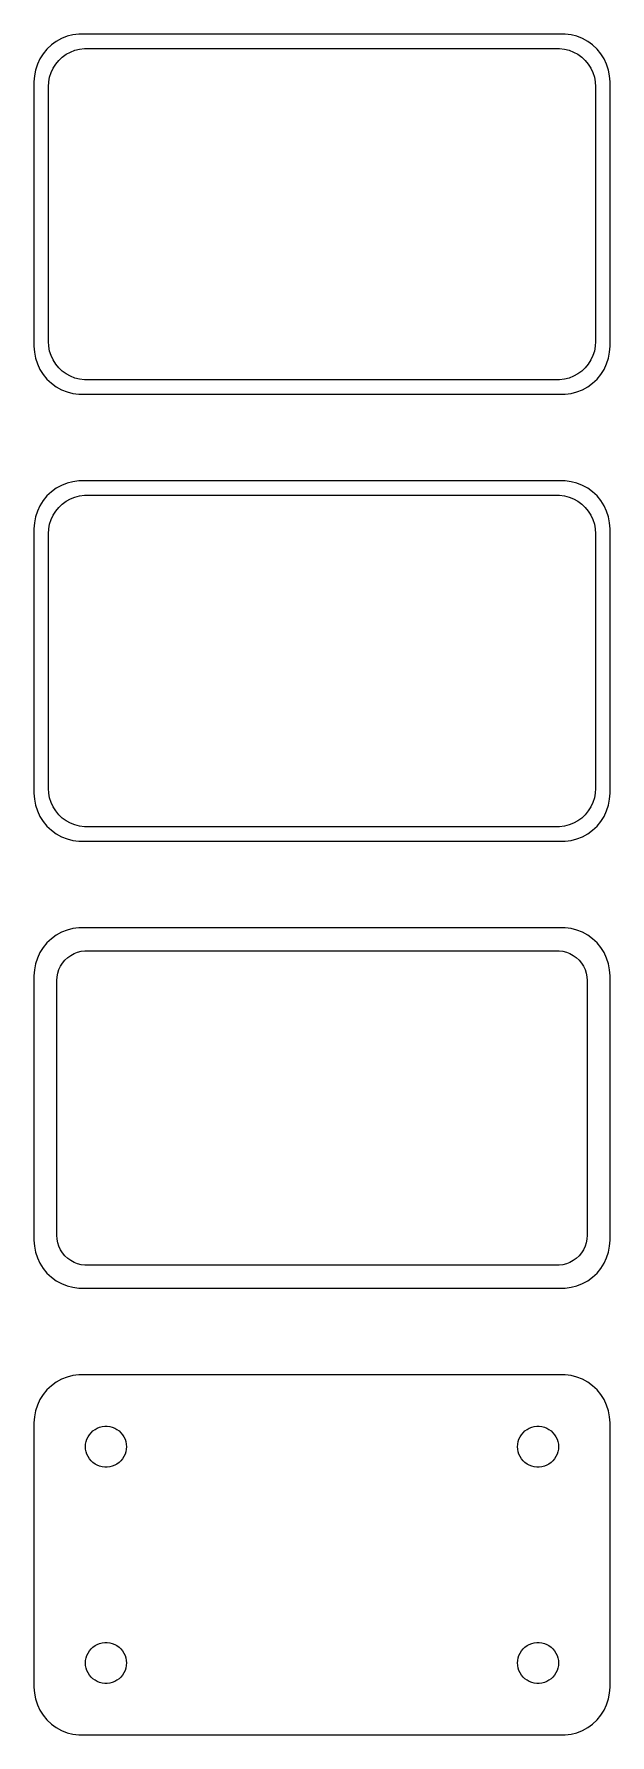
# Model space of a CAD drawing. Header units: metres. Extents: x -30 to 30, y 167 to 344.
import ezdxf

# ---------------------------------------------------------------- set-up
doc = ezdxf.new("R2010")
doc.units = ezdxf.units.M

msp = doc.modelspace()

# ---------------------------------------------------------------- linework, layer by layer
for p, q in [((-27.6791, 343.472), (-28.1871, 343.103)), ((-27.1289, 343.774), (-27.6791, 343.472)), ((-26.5451, 344.005), (-27.1289, 343.774)), ((-25.9369, 344.161), (-26.5451, 344.005)), ((-25.3139, 344.24), (-25.9369, 344.161)), ((25.3139, 344.24), (-25.3139, 344.24)), ((25.9369, 344.161), (25.3139, 344.24)), ((26.5451, 344.005), (25.9369, 344.161)), ((27.1289, 343.774), (26.5451, 344.005)), ((27.6791, 343.472), (27.1289, 343.774)), ((28.1871, 343.103), (27.6791, 343.472)), ((-29.3815, 341.659), (-29.6489, 341.091)), ((-29.0451, 342.189), (-29.3815, 341.659)), ((-28.6448, 342.673), (-29.0451, 342.189)), ((-28.1871, 343.103), (-28.6448, 342.673)), ((-27.4159, 341.488), (-27.0497, 341.832)), ((-27.0497, 341.832), (-26.6433, 342.127)), ((-26.6433, 342.127), (-26.2031, 342.369)), ((-26.2031, 342.369), (-25.7361, 342.554)), ((-25.7361, 342.554), (-25.2495, 342.679)), ((-25.2495, 342.679), (-24.7512, 342.742)), ((-24.7512, 342.742), (24.7512, 342.742)), ((24.7512, 342.742), (25.2495, 342.679)), ((25.2495, 342.679), (25.7361, 342.554)), ((25.7361, 342.554), (26.2031, 342.369)), ((26.2031, 342.369), (26.6433, 342.127)), ((26.6433, 342.127), (27.0497, 341.832)), ((27.0497, 341.832), (27.4159, 341.488)), ((28.6448, 342.673), (28.1871, 343.103)), ((29.0451, 342.189), (28.6448, 342.673)), ((29.3815, 341.659), (29.0451, 342.189)), ((29.6489, 341.091), (29.3815, 341.659)), ((-29.9606, 339.877), (-30, 339.25)), ((-29.8429, 340.493), (-29.9606, 339.877)), ((-29.6489, 341.091), (-29.8429, 340.493)), ((-28.3743, 339.745), (-28.2191, 340.222)), ((-28.2191, 340.222), (-28.0052, 340.677)), ((-28.0052, 340.677), (-27.7361, 341.101)), ((-27.7361, 341.101), (-27.4159, 341.488)), ((27.4159, 341.488), (27.7361, 341.101)), ((27.7361, 341.101), (28.0052, 340.677)), ((28.0052, 340.677), (28.2191, 340.222)), ((28.2191, 340.222), (28.3743, 339.745)), ((29.8429, 340.493), (29.6489, 341.091)), ((29.9606, 339.877), (29.8429, 340.493)), ((30, 339.25), (29.9606, 339.877)), ((-30, 339.25), (-30, 311.75)), ((-28.5, 338.75), (-28.4684, 339.251)), ((-28.5, 312.25), (-28.5, 338.75)), ((-28.4684, 339.251), (-28.3743, 339.745)), ((28.3743, 339.745), (28.4684, 339.251)), ((28.4684, 339.251), (28.5, 338.75)), ((28.5, 338.75), (28.5, 312.25)), ((30, 311.75), (30, 339.25)), ((-30, 311.75), (-29.9606, 311.123)), ((-28.4684, 311.749), (-28.5, 312.25)), ((-28.3743, 311.255), (-28.4684, 311.749)), ((28.4684, 311.749), (28.3743, 311.255)), ((28.5, 312.25), (28.4684, 311.749)), ((29.9606, 311.123), (30, 311.75)), ((-29.9606, 311.123), (-29.8429, 310.507)), ((-29.8429, 310.507), (-29.6489, 309.909)), ((-29.6489, 309.909), (-29.3815, 309.341)), ((-28.2191, 310.778), (-28.3743, 311.255)), ((-28.0052, 310.323), (-28.2191, 310.778)), ((-27.7361, 309.899), (-28.0052, 310.323)), ((-27.4159, 309.512), (-27.7361, 309.899)), ((27.7361, 309.899), (27.4159, 309.512)), ((28.0052, 310.323), (27.7361, 309.899)), ((28.2191, 310.778), (28.0052, 310.323)), ((28.3743, 311.255), (28.2191, 310.778)), ((29.3815, 309.341), (29.6489, 309.909)), ((29.6489, 309.909), (29.8429, 310.507)), ((29.8429, 310.507), (29.9606, 311.123)), ((-29.3815, 309.341), (-29.0451, 308.811)), ((-29.0451, 308.811), (-28.6448, 308.327)), ((-28.6448, 308.327), (-28.1871, 307.897)), ((-27.0497, 309.168), (-27.4159, 309.512)), ((-26.6433, 308.873), (-27.0497, 309.168)), ((-26.2031, 308.631), (-26.6433, 308.873)), ((-25.7361, 308.446), (-26.2031, 308.631)), ((-25.2495, 308.321), (-25.7361, 308.446)), ((-24.7512, 308.258), (-25.2495, 308.321)), ((24.7512, 308.258), (-24.7512, 308.258)), ((25.2495, 308.321), (24.7512, 308.258)), ((25.7361, 308.446), (25.2495, 308.321)), ((26.2031, 308.631), (25.7361, 308.446)), ((26.6433, 308.873), (26.2031, 308.631)), ((27.0497, 309.168), (26.6433, 308.873)), ((27.4159, 309.512), (27.0497, 309.168)), ((28.1871, 307.897), (28.6448, 308.327)), ((28.6448, 308.327), (29.0451, 308.811)), ((29.0451, 308.811), (29.3815, 309.341)), ((-28.1871, 307.897), (-27.6791, 307.528)), ((-27.6791, 307.528), (-27.1289, 307.226)), ((-27.1289, 307.226), (-26.5451, 306.995)), ((-26.5451, 306.995), (-25.9369, 306.839)), ((-25.9369, 306.839), (-25.3139, 306.76)), ((-25.3139, 306.76), (25.3139, 306.76)), ((25.3139, 306.76), (25.9369, 306.839)), ((25.9369, 306.839), (26.5451, 306.995)), ((26.5451, 306.995), (27.1289, 307.226)), ((27.1289, 307.226), (27.6791, 307.528)), ((27.6791, 307.528), (28.1871, 307.897)), ((-26.5451, 297.505), (-27.1289, 297.274)), ((-25.9369, 297.661), (-26.5451, 297.505)), ((-25.3139, 297.74), (-25.9369, 297.661)), ((25.3139, 297.74), (-25.3139, 297.74)), ((25.9369, 297.661), (25.3139, 297.74)), ((26.5451, 297.505), (25.9369, 297.661)), ((27.1289, 297.274), (26.5451, 297.505)), ((-29.0451, 295.689), (-29.3815, 295.159)), ((-28.6448, 296.173), (-29.0451, 295.689)), ((-28.1871, 296.603), (-28.6448, 296.173)), ((-27.6791, 296.972), (-28.1871, 296.603)), ((-27.1289, 297.274), (-27.6791, 296.972)), ((-27.0497, 295.332), (-26.6433, 295.627)), ((-26.6433, 295.627), (-26.2031, 295.869)), ((-26.2031, 295.869), (-25.7361, 296.054)), ((-25.7361, 296.054), (-25.2495, 296.179)), ((-25.2495, 296.179), (-24.7512, 296.242)), ((-24.7512, 296.242), (24.7512, 296.242)), ((24.7512, 296.242), (25.2495, 296.179)), ((25.2495, 296.179), (25.7361, 296.054)), ((25.7361, 296.054), (26.2031, 295.869)), ((26.2031, 295.869), (26.6433, 295.627)), ((26.6433, 295.627), (27.0497, 295.332)), ((27.6791, 296.972), (27.1289, 297.274)), ((28.1871, 296.603), (27.6791, 296.972)), ((28.6448, 296.173), (28.1871, 296.603)), ((29.0451, 295.689), (28.6448, 296.173)), ((29.3815, 295.159), (29.0451, 295.689)), ((-29.8429, 293.993), (-29.9606, 293.377)), ((-29.6489, 294.591), (-29.8429, 293.993)), ((-29.3815, 295.159), (-29.6489, 294.591)), ((-28.2191, 293.722), (-28.0052, 294.177)), ((-28.0052, 294.177), (-27.7361, 294.601)), ((-27.7361, 294.601), (-27.4159, 294.988)), ((-27.4159, 294.988), (-27.0497, 295.332)), ((27.0497, 295.332), (27.4159, 294.988)), ((27.4159, 294.988), (27.7361, 294.601)), ((27.7361, 294.601), (28.0052, 294.177)), ((28.0052, 294.177), (28.2191, 293.722)), ((29.6489, 294.591), (29.3815, 295.159)), ((29.8429, 293.993), (29.6489, 294.591)), ((29.9606, 293.377), (29.8429, 293.993)), ((-29.9606, 293.377), (-30, 292.75)), ((-30, 292.75), (-30, 265.25)), ((-28.5, 292.25), (-28.4684, 292.751)), ((-28.5, 265.75), (-28.5, 292.25)), ((-28.4684, 292.751), (-28.3743, 293.245)), ((-28.3743, 293.245), (-28.2191, 293.722)), ((28.2191, 293.722), (28.3743, 293.245)), ((28.3743, 293.245), (28.4684, 292.751)), ((28.4684, 292.751), (28.5, 292.25)), ((28.5, 292.25), (28.5, 265.75)), ((30, 292.75), (29.9606, 293.377)), ((30, 265.25), (30, 292.75)), ((-28.4684, 265.249), (-28.5, 265.75)), ((28.5, 265.75), (28.4684, 265.249)), ((-30, 265.25), (-29.9606, 264.623)), ((-29.9606, 264.623), (-29.8429, 264.007)), ((-29.8429, 264.007), (-29.6489, 263.409)), ((-28.3743, 264.755), (-28.4684, 265.249)), ((-28.2191, 264.278), (-28.3743, 264.755)), ((-28.0052, 263.823), (-28.2191, 264.278)), ((-27.7361, 263.399), (-28.0052, 263.823)), ((28.0052, 263.823), (27.7361, 263.399)), ((28.2191, 264.278), (28.0052, 263.823)), ((28.3743, 264.755), (28.2191, 264.278)), ((28.4684, 265.249), (28.3743, 264.755)), ((29.6489, 263.409), (29.8429, 264.007)), ((29.8429, 264.007), (29.9606, 264.623)), ((29.9606, 264.623), (30, 265.25)), ((-29.6489, 263.409), (-29.3815, 262.841)), ((-29.3815, 262.841), (-29.0451, 262.311)), ((-29.0451, 262.311), (-28.6448, 261.827)), ((-27.4159, 263.012), (-27.7361, 263.399)), ((-27.0497, 262.668), (-27.4159, 263.012)), ((-26.6433, 262.373), (-27.0497, 262.668)), ((-26.2031, 262.131), (-26.6433, 262.373)), ((-25.7361, 261.946), (-26.2031, 262.131)), ((-25.2495, 261.821), (-25.7361, 261.946)), ((25.7361, 261.946), (25.2495, 261.821)), ((26.2031, 262.131), (25.7361, 261.946)), ((26.6433, 262.373), (26.2031, 262.131)), ((27.0497, 262.668), (26.6433, 262.373)), ((27.4159, 263.012), (27.0497, 262.668)), ((27.7361, 263.399), (27.4159, 263.012)), ((28.6448, 261.827), (29.0451, 262.311)), ((29.0451, 262.311), (29.3815, 262.841)), ((29.3815, 262.841), (29.6489, 263.409)), ((-28.6448, 261.827), (-28.1871, 261.397)), ((-28.1871, 261.397), (-27.6791, 261.028)), ((-27.6791, 261.028), (-27.1289, 260.726)), ((-27.1289, 260.726), (-26.5451, 260.495)), ((-26.5451, 260.495), (-25.9369, 260.339)), ((-25.9369, 260.339), (-25.3139, 260.26)), ((-25.3139, 260.26), (25.3139, 260.26)), ((-24.7512, 261.758), (-25.2495, 261.821)), ((24.7512, 261.758), (-24.7512, 261.758)), ((25.2495, 261.821), (24.7512, 261.758)), ((25.3139, 260.26), (25.9369, 260.339)), ((25.9369, 260.339), (26.5451, 260.495)), ((26.5451, 260.495), (27.1289, 260.726)), ((27.1289, 260.726), (27.6791, 261.028)), ((27.6791, 261.028), (28.1871, 261.397)), ((28.1871, 261.397), (28.6448, 261.827)), ((-28.6448, 249.673), (-29.0451, 249.189)), ((-28.1871, 250.103), (-28.6448, 249.673)), ((-27.6791, 250.472), (-28.1871, 250.103)), ((-27.1289, 250.774), (-27.6791, 250.472)), ((-26.5451, 251.005), (-27.1289, 250.774)), ((-25.9369, 251.161), (-26.5451, 251.005)), ((-25.3139, 251.24), (-25.9369, 251.161)), ((25.3139, 251.24), (-25.3139, 251.24)), ((25.9369, 251.161), (25.3139, 251.24)), ((26.5451, 251.005), (25.9369, 251.161)), ((27.1289, 250.774), (26.5451, 251.005)), ((27.6791, 250.472), (27.1289, 250.774)), ((28.1871, 250.103), (27.6791, 250.472)), ((28.6448, 249.673), (28.1871, 250.103)), ((29.0451, 249.189), (28.6448, 249.673)), ((-29.6489, 248.091), (-29.8429, 247.493)), ((-29.3815, 248.659), (-29.6489, 248.091)), ((-29.0451, 249.189), (-29.3815, 248.659)), ((-27.0184, 247.58), (-26.7692, 247.881)), ((-26.7692, 247.881), (-26.4842, 248.149)), ((-26.4842, 248.149), (-26.168, 248.378)), ((-26.168, 248.378), (-25.8254, 248.567)), ((-25.8254, 248.567), (-25.4619, 248.711)), ((-25.4619, 248.711), (-25.0833, 248.808)), ((-25.0833, 248.808), (-24.6954, 248.857)), ((-24.6954, 248.857), (24.6954, 248.857)), ((24.6954, 248.857), (25.0833, 248.808)), ((25.0833, 248.808), (25.4619, 248.711)), ((25.4619, 248.711), (25.8254, 248.567)), ((25.8254, 248.567), (26.168, 248.378)), ((26.168, 248.378), (26.4842, 248.149)), ((26.4842, 248.149), (26.7692, 247.881)), ((26.7692, 247.881), (27.0184, 247.58)), ((29.3815, 248.659), (29.0451, 249.189)), ((29.6489, 248.091), (29.3815, 248.659)), ((29.8429, 247.493), (29.6489, 248.091)), ((-29.9606, 246.877), (-30, 246.25)), ((-30, 246.25), (-30, 218.75)), ((-29.8429, 247.493), (-29.9606, 246.877)), ((-27.6129, 245.75), (-27.5884, 246.14)), ((-27.5884, 246.14), (-27.5151, 246.524)), ((-27.5151, 246.524), (-27.3943, 246.896)), ((-27.3943, 246.896), (-27.2279, 247.25)), ((-27.2279, 247.25), (-27.0184, 247.58)), ((27.0184, 247.58), (27.2279, 247.25)), ((27.2279, 247.25), (27.3943, 246.896)), ((27.3943, 246.896), (27.5151, 246.524)), ((27.5151, 246.524), (27.5884, 246.14)), ((27.5884, 246.14), (27.6129, 245.75)), ((29.9606, 246.877), (29.8429, 247.493)), ((30, 246.25), (29.9606, 246.877)), ((30, 218.75), (30, 246.25)), ((-27.6129, 219.25), (-27.6129, 245.75)), ((27.6129, 245.75), (27.6129, 219.25)), ((-30, 218.75), (-29.9606, 218.123)), ((-29.9606, 218.123), (-29.8429, 217.507)), ((-27.5884, 218.86), (-27.6129, 219.25)), ((-27.5151, 218.476), (-27.5884, 218.86)), ((-27.3943, 218.104), (-27.5151, 218.476)), ((-27.2279, 217.75), (-27.3943, 218.104)), ((-27.0184, 217.42), (-27.2279, 217.75)), ((27.2279, 217.75), (27.0184, 217.42)), ((27.3943, 218.104), (27.2279, 217.75)), ((27.5151, 218.476), (27.3943, 218.104)), ((27.5884, 218.86), (27.5151, 218.476)), ((27.6129, 219.25), (27.5884, 218.86)), ((29.8429, 217.507), (29.9606, 218.123)), ((29.9606, 218.123), (30, 218.75)), ((-29.8429, 217.507), (-29.6489, 216.909)), ((-29.6489, 216.909), (-29.3815, 216.341)), ((-29.3815, 216.341), (-29.0451, 215.811)), ((-26.7692, 217.119), (-27.0184, 217.42)), ((-26.4842, 216.851), (-26.7692, 217.119)), ((-26.168, 216.622), (-26.4842, 216.851)), ((-25.8254, 216.433), (-26.168, 216.622)), ((-25.4619, 216.289), (-25.8254, 216.433)), ((-25.0833, 216.192), (-25.4619, 216.289)), ((-24.6954, 216.143), (-25.0833, 216.192)), ((24.6954, 216.143), (-24.6954, 216.143)), ((25.0833, 216.192), (24.6954, 216.143)), ((25.4619, 216.289), (25.0833, 216.192)), ((25.8254, 216.433), (25.4619, 216.289)), ((26.168, 216.622), (25.8254, 216.433)), ((26.4842, 216.851), (26.168, 216.622)), ((26.7692, 217.119), (26.4842, 216.851)), ((27.0184, 217.42), (26.7692, 217.119)), ((29.0451, 215.811), (29.3815, 216.341)), ((29.3815, 216.341), (29.6489, 216.909)), ((29.6489, 216.909), (29.8429, 217.507)), ((-29.0451, 215.811), (-28.6448, 215.327)), ((-28.6448, 215.327), (-28.1871, 214.897)), ((-28.1871, 214.897), (-27.6791, 214.528)), ((-27.6791, 214.528), (-27.1289, 214.226)), ((-27.1289, 214.226), (-26.5451, 213.995)), ((26.5451, 213.995), (27.1289, 214.226)), ((27.1289, 214.226), (27.6791, 214.528)), ((27.6791, 214.528), (28.1871, 214.897)), ((28.1871, 214.897), (28.6448, 215.327)), ((28.6448, 215.327), (29.0451, 215.811)), ((-26.5451, 213.995), (-25.9369, 213.839)), ((-25.9369, 213.839), (-25.3139, 213.76)), ((-25.3139, 213.76), (25.3139, 213.76)), ((25.3139, 213.76), (25.9369, 213.839)), ((25.9369, 213.839), (26.5451, 213.995)), ((-28.1871, 203.603), (-28.6448, 203.173)), ((-27.6791, 203.972), (-28.1871, 203.603)), ((-27.1289, 204.274), (-27.6791, 203.972)), ((-26.5451, 204.505), (-27.1289, 204.274)), ((-25.9369, 204.661), (-26.5451, 204.505)), ((-25.3139, 204.74), (-25.9369, 204.661)), ((25.3139, 204.74), (-25.3139, 204.74)), ((25.9369, 204.661), (25.3139, 204.74)), ((26.5451, 204.505), (25.9369, 204.661)), ((27.1289, 204.274), (26.5451, 204.505)), ((27.6791, 203.972), (27.1289, 204.274)), ((28.1871, 203.603), (27.6791, 203.972)), ((28.6448, 203.173), (28.1871, 203.603)), ((-29.3815, 202.159), (-29.6489, 201.591)), ((-29.0451, 202.689), (-29.3815, 202.159)), ((-28.6448, 203.173), (-29.0451, 202.689)), ((29.0451, 202.689), (28.6448, 203.173)), ((29.3815, 202.159), (29.0451, 202.689)), ((29.6489, 201.591), (29.3815, 202.159)), ((-29.9606, 200.377), (-30, 199.75)), ((-29.8429, 200.993), (-29.9606, 200.377)), ((-29.6489, 201.591), (-29.8429, 200.993)), ((29.8429, 200.993), (29.6489, 201.591)), ((29.9606, 200.377), (29.8429, 200.993)), ((30, 199.75), (29.9606, 200.377)), ((-30, 199.75), (-30, 172.25)), ((-24.4853, 198.036), (-24.3712, 198.279)), ((-24.3712, 198.279), (-24.2275, 198.505)), ((-24.2275, 198.505), (-24.0565, 198.712)), ((-24.0565, 198.712), (-23.8611, 198.895)), ((-23.8611, 198.895), (-23.6441, 199.053)), ((-23.6441, 199.053), (-23.4091, 199.182)), ((-23.4091, 199.182), (-23.1598, 199.281)), ((-23.1598, 199.281), (-22.9001, 199.347)), ((-22.9001, 199.347), (-22.6341, 199.381)), ((-22.6341, 199.381), (-22.3659, 199.381)), ((-22.3659, 199.381), (-22.0999, 199.347)), ((-22.0999, 199.347), (-21.8401, 199.281)), ((-21.8401, 199.281), (-21.5908, 199.182)), ((-21.5908, 199.182), (-21.3559, 199.053)), ((-21.3559, 199.053), (-21.1389, 198.895)), ((-21.1389, 198.895), (-20.9434, 198.712)), ((-20.9434, 198.712), (-20.7725, 198.505)), ((-20.7725, 198.505), (-20.6288, 198.279)), ((-20.6288, 198.279), (-20.5146, 198.036)), ((20.5146, 198.036), (20.6288, 198.279)), ((20.6288, 198.279), (20.7725, 198.505)), ((20.7725, 198.505), (20.9434, 198.712)), ((20.9434, 198.712), (21.1389, 198.895)), ((21.1389, 198.895), (21.3559, 199.053)), ((21.3559, 199.053), (21.5908, 199.182)), ((21.5908, 199.182), (21.8401, 199.281)), ((21.8401, 199.281), (22.0999, 199.347)), ((22.0999, 199.347), (22.3659, 199.381)), ((22.3659, 199.381), (22.6341, 199.381)), ((22.6341, 199.381), (22.9001, 199.347)), ((22.9001, 199.347), (23.1598, 199.281)), ((23.1598, 199.281), (23.4091, 199.182)), ((23.4091, 199.182), (23.6441, 199.053)), ((23.6441, 199.053), (23.8611, 198.895)), ((23.8611, 198.895), (24.0565, 198.712)), ((24.0565, 198.712), (24.2275, 198.505)), ((24.2275, 198.505), (24.3712, 198.279)), ((24.3712, 198.279), (24.4853, 198.036)), ((30, 172.25), (30, 199.75)), ((-24.6353, 197.25), (-24.6185, 197.518)), ((-24.6185, 196.982), (-24.6353, 197.25)), ((-24.6185, 197.518), (-24.5682, 197.781)), ((-24.5682, 196.719), (-24.6185, 196.982)), ((-24.5682, 197.781), (-24.4853, 198.036)), ((-24.4853, 196.464), (-24.5682, 196.719)), ((-24.3712, 196.221), (-24.4853, 196.464)), ((-20.5146, 196.464), (-20.6288, 196.221)), ((-20.5146, 198.036), (-20.4318, 197.781)), ((-20.4318, 196.719), (-20.5146, 196.464)), ((-20.4318, 197.781), (-20.3815, 197.518)), ((-20.3815, 196.982), (-20.4318, 196.719)), ((-20.3815, 197.518), (-20.3647, 197.25)), ((-20.3647, 197.25), (-20.3815, 196.982)), ((20.3647, 197.25), (20.3815, 197.518)), ((20.3815, 196.982), (20.3647, 197.25)), ((20.3815, 197.518), (20.4318, 197.781)), ((20.4318, 196.719), (20.3815, 196.982)), ((20.4318, 197.781), (20.5146, 198.036)), ((20.5146, 196.464), (20.4318, 196.719)), ((20.6288, 196.221), (20.5146, 196.464)), ((24.4853, 196.464), (24.3712, 196.221)), ((24.4853, 198.036), (24.5682, 197.781)), ((24.5682, 196.719), (24.4853, 196.464)), ((24.5682, 197.781), (24.6185, 197.518)), ((24.6185, 196.982), (24.5682, 196.719)), ((24.6185, 197.518), (24.6353, 197.25)), ((24.6353, 197.25), (24.6185, 196.982)), ((-24.2275, 195.995), (-24.3712, 196.221)), ((-24.0565, 195.788), (-24.2275, 195.995)), ((-23.8611, 195.605), (-24.0565, 195.788)), ((-23.6441, 195.447), (-23.8611, 195.605)), ((-23.4091, 195.318), (-23.6441, 195.447)), ((-23.1598, 195.219), (-23.4091, 195.318)), ((-22.9001, 195.153), (-23.1598, 195.219)), ((-22.6341, 195.119), (-22.9001, 195.153)), ((-22.3659, 195.119), (-22.6341, 195.119)), ((-22.0999, 195.153), (-22.3659, 195.119)), ((-21.8401, 195.219), (-22.0999, 195.153)), ((-21.5908, 195.318), (-21.8401, 195.219)), ((-21.3559, 195.447), (-21.5908, 195.318)), ((-21.1389, 195.605), (-21.3559, 195.447)), ((-20.9434, 195.788), (-21.1389, 195.605)), ((-20.7725, 195.995), (-20.9434, 195.788)), ((-20.6288, 196.221), (-20.7725, 195.995)), ((20.7725, 195.995), (20.6288, 196.221)), ((20.9434, 195.788), (20.7725, 195.995)), ((21.1389, 195.605), (20.9434, 195.788)), ((21.3559, 195.447), (21.1389, 195.605)), ((21.5908, 195.318), (21.3559, 195.447)), ((21.8401, 195.219), (21.5908, 195.318)), ((22.0999, 195.153), (21.8401, 195.219)), ((22.3659, 195.119), (22.0999, 195.153)), ((22.6341, 195.119), (22.3659, 195.119)), ((22.9001, 195.153), (22.6341, 195.119)), ((23.1598, 195.219), (22.9001, 195.153)), ((23.4091, 195.318), (23.1598, 195.219)), ((23.6441, 195.447), (23.4091, 195.318)), ((23.8611, 195.605), (23.6441, 195.447)), ((24.0565, 195.788), (23.8611, 195.605)), ((24.2275, 195.995), (24.0565, 195.788)), ((24.3712, 196.221), (24.2275, 195.995)), ((-24.6185, 175.018), (-24.5682, 175.281)), ((-24.5682, 175.281), (-24.4853, 175.536)), ((-24.4853, 175.536), (-24.3712, 175.779)), ((-24.3712, 175.779), (-24.2275, 176.005)), ((-24.2275, 176.005), (-24.0565, 176.212)), ((-24.0565, 176.212), (-23.8611, 176.395)), ((-23.8611, 176.395), (-23.6441, 176.553)), ((-23.6441, 176.553), (-23.4091, 176.682)), ((-23.4091, 176.682), (-23.1598, 176.781)), ((-23.1598, 176.781), (-22.9001, 176.847)), ((-22.9001, 176.847), (-22.6341, 176.881)), ((-22.6341, 176.881), (-22.3659, 176.881)), ((-22.3659, 176.881), (-22.0999, 176.847)), ((-22.0999, 176.847), (-21.8401, 176.781)), ((-21.8401, 176.781), (-21.5908, 176.682)), ((-21.5908, 176.682), (-21.3559, 176.553)), ((-21.3559, 176.553), (-21.1389, 176.395)), ((-21.1389, 176.395), (-20.9434, 176.212)), ((-20.9434, 176.212), (-20.7725, 176.005)), ((-20.7725, 176.005), (-20.6288, 175.779)), ((-20.6288, 175.779), (-20.5146, 175.536)), ((-20.5146, 175.536), (-20.4318, 175.281)), ((-20.4318, 175.281), (-20.3815, 175.018)), ((20.3815, 175.018), (20.4318, 175.281)), ((20.4318, 175.281), (20.5146, 175.536)), ((20.5146, 175.536), (20.6288, 175.779)), ((20.6288, 175.779), (20.7725, 176.005)), ((20.7725, 176.005), (20.9434, 176.212)), ((20.9434, 176.212), (21.1389, 176.395)), ((21.1389, 176.395), (21.3559, 176.553)), ((21.3559, 176.553), (21.5908, 176.682)), ((21.5908, 176.682), (21.8401, 176.781)), ((21.8401, 176.781), (22.0999, 176.847)), ((22.0999, 176.847), (22.3659, 176.881)), ((22.3659, 176.881), (22.6341, 176.881)), ((22.6341, 176.881), (22.9001, 176.847)), ((22.9001, 176.847), (23.1598, 176.781)), ((23.1598, 176.781), (23.4091, 176.682)), ((23.4091, 176.682), (23.6441, 176.553)), ((23.6441, 176.553), (23.8611, 176.395)), ((23.8611, 176.395), (24.0565, 176.212)), ((24.0565, 176.212), (24.2275, 176.005)), ((24.2275, 176.005), (24.3712, 175.779)), ((24.3712, 175.779), (24.4853, 175.536)), ((24.4853, 175.536), (24.5682, 175.281)), ((24.5682, 175.281), (24.6185, 175.018)), ((-24.6353, 174.75), (-24.6185, 175.018)), ((-24.6185, 174.482), (-24.6353, 174.75)), ((-24.5682, 174.219), (-24.6185, 174.482)), ((-24.4853, 173.964), (-24.5682, 174.219)), ((-24.3712, 173.721), (-24.4853, 173.964)), ((-24.2275, 173.495), (-24.3712, 173.721)), ((-24.0565, 173.288), (-24.2275, 173.495)), ((-20.7725, 173.495), (-20.9434, 173.288)), ((-20.6288, 173.721), (-20.7725, 173.495)), ((-20.5146, 173.964), (-20.6288, 173.721)), ((-20.4318, 174.219), (-20.5146, 173.964)), ((-20.3815, 174.482), (-20.4318, 174.219)), ((-20.3815, 175.018), (-20.3647, 174.75)), ((-20.3647, 174.75), (-20.3815, 174.482)), ((20.3647, 174.75), (20.3815, 175.018)), ((20.3815, 174.482), (20.3647, 174.75)), ((20.4318, 174.219), (20.3815, 174.482)), ((20.5146, 173.964), (20.4318, 174.219)), ((20.6288, 173.721), (20.5146, 173.964)), ((20.7725, 173.495), (20.6288, 173.721)), ((20.9434, 173.288), (20.7725, 173.495)), ((24.2275, 173.495), (24.0565, 173.288)), ((24.3712, 173.721), (24.2275, 173.495)), ((24.4853, 173.964), (24.3712, 173.721)), ((24.5682, 174.219), (24.4853, 173.964)), ((24.6185, 174.482), (24.5682, 174.219)), ((24.6185, 175.018), (24.6353, 174.75)), ((24.6353, 174.75), (24.6185, 174.482)), ((-30, 172.25), (-29.9606, 171.623)), ((-23.8611, 173.105), (-24.0565, 173.288)), ((-23.6441, 172.947), (-23.8611, 173.105)), ((-23.4091, 172.818), (-23.6441, 172.947)), ((-23.1598, 172.719), (-23.4091, 172.818)), ((-22.9001, 172.653), (-23.1598, 172.719)), ((-22.6341, 172.619), (-22.9001, 172.653)), ((-22.3659, 172.619), (-22.6341, 172.619)), ((-22.0999, 172.653), (-22.3659, 172.619)), ((-21.8401, 172.719), (-22.0999, 172.653)), ((-21.5908, 172.818), (-21.8401, 172.719)), ((-21.3559, 172.947), (-21.5908, 172.818)), ((-21.1389, 173.105), (-21.3559, 172.947)), ((-20.9434, 173.288), (-21.1389, 173.105)), ((21.1389, 173.105), (20.9434, 173.288)), ((21.3559, 172.947), (21.1389, 173.105)), ((21.5908, 172.818), (21.3559, 172.947)), ((21.8401, 172.719), (21.5908, 172.818)), ((22.0999, 172.653), (21.8401, 172.719)), ((22.3659, 172.619), (22.0999, 172.653)), ((22.6341, 172.619), (22.3659, 172.619)), ((22.9001, 172.653), (22.6341, 172.619)), ((23.1598, 172.719), (22.9001, 172.653)), ((23.4091, 172.818), (23.1598, 172.719)), ((23.6441, 172.947), (23.4091, 172.818)), ((23.8611, 173.105), (23.6441, 172.947)), ((24.0565, 173.288), (23.8611, 173.105)), ((29.9606, 171.623), (30, 172.25)), ((-29.9606, 171.623), (-29.8429, 171.007)), ((-29.8429, 171.007), (-29.6489, 170.409)), ((-29.6489, 170.409), (-29.3815, 169.841)), ((29.3815, 169.841), (29.6489, 170.409)), ((29.6489, 170.409), (29.8429, 171.007)), ((29.8429, 171.007), (29.9606, 171.623)), ((-29.3815, 169.841), (-29.0451, 169.311)), ((-29.0451, 169.311), (-28.6448, 168.827)), ((-28.6448, 168.827), (-28.1871, 168.397)), ((-28.1871, 168.397), (-27.6791, 168.028)), ((27.6791, 168.028), (28.1871, 168.397)), ((28.1871, 168.397), (28.6448, 168.827)), ((28.6448, 168.827), (29.0451, 169.311)), ((29.0451, 169.311), (29.3815, 169.841)), ((-27.6791, 168.028), (-27.1289, 167.726)), ((-27.1289, 167.726), (-26.5451, 167.495)), ((-26.5451, 167.495), (-25.9369, 167.339)), ((-25.9369, 167.339), (-25.3139, 167.26)), ((-25.3139, 167.26), (25.3139, 167.26)), ((25.3139, 167.26), (25.9369, 167.339)), ((25.9369, 167.339), (26.5451, 167.495)), ((26.5451, 167.495), (27.1289, 167.726)), ((27.1289, 167.726), (27.6791, 168.028))]:
    msp.add_line(p, q)

doc.saveas('drawing.dxf')
